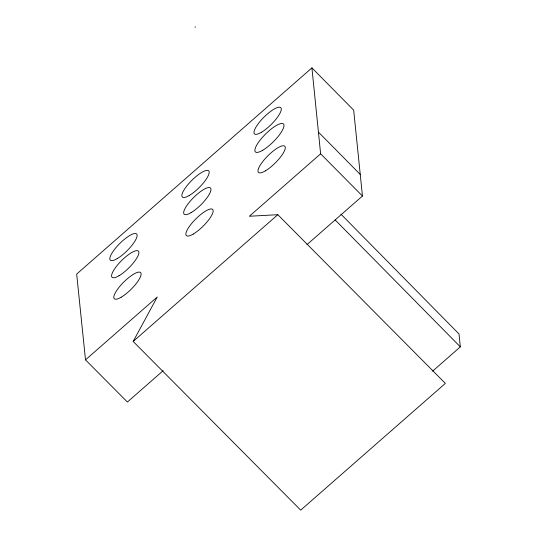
<?xml version="1.0" encoding="UTF-8"?>
<svg xmlns="http://www.w3.org/2000/svg" width="537" height="537" viewBox="0 0 537 537"><rect width="100%" height="100%" fill="white"/><g stroke="black" fill="none" stroke-linecap="round" stroke-linejoin="round"><path stroke-width="0.81" d="M85.504 359.864L76.677 274.071L311.916 67.87L320.623 153.817L249.376 216.25L277.817 214.693L445.348 383.391L300.7 510.15L133.169 341.451L157.254 296.981L85.504 359.864L127.39 402.032L163.147 370.691M306.916 244.657L362.455 196.032L353.675 110.152L311.916 67.87M194.971 27.293L195.475 26.85M133.169 341.451L277.817 214.693M432.641 371.148L460.323 346.855L459.021 333.98L340.894 214.109M320.623 153.817L362.455 196.032M318.569 132.25L360.327 174.532M335.095 219.875L460.323 346.855M121.201 297.216A18.56 5.148 -44.8 0 0 141.103 273.702A18.56 5.148 -44.8 0 0 120.073 286.073A18.56 5.148 -44.8 0 0 121.201 297.216M193.266 234.058A18.56 5.148 -44.8 0 0 213.162 210.544A18.56 5.148 -44.8 0 0 192.125 222.922A18.56 5.148 -44.8 0 0 193.266 234.058M265.372 170.873A18.56 5.148 -44.8 0 0 285.275 147.366A18.56 5.148 -44.8 0 0 264.238 159.737A18.56 5.148 -44.8 0 0 265.372 170.873M262.774 150.232A19.775 5.484 -44.8 0 0 283.972 125.181A19.775 5.484 -44.8 0 0 261.559 138.365A19.775 5.484 -44.8 0 0 262.774 150.232M191.065 212.652A18.56 5.148 -44.8 0 0 210.96 189.138A18.56 5.148 -44.8 0 0 189.93 201.516A18.56 5.148 -44.8 0 0 191.065 212.652M118.986 275.763A18.56 5.148 -44.8 0 0 138.888 252.249A18.56 5.148 -44.8 0 0 117.858 264.62A18.56 5.148 -44.8 0 0 118.986 275.763M117.22 258.612A18.56 5.148 -44.8 0 0 137.123 235.105A18.56 5.148 -44.8 0 0 116.093 247.47A18.56 5.148 -44.8 0 0 117.22 258.612M189.272 195.481A18.56 5.148 -44.8 0 0 209.175 171.968A18.56 5.148 -44.8 0 0 188.145 184.332A18.56 5.148 -44.8 0 0 189.272 195.481M261.385 132.317A18.56 5.148 -44.8 0 0 281.287 108.803A18.56 5.148 -44.8 0 0 260.257 121.174A18.56 5.148 -44.8 0 0 261.385 132.317"/></g></svg>
